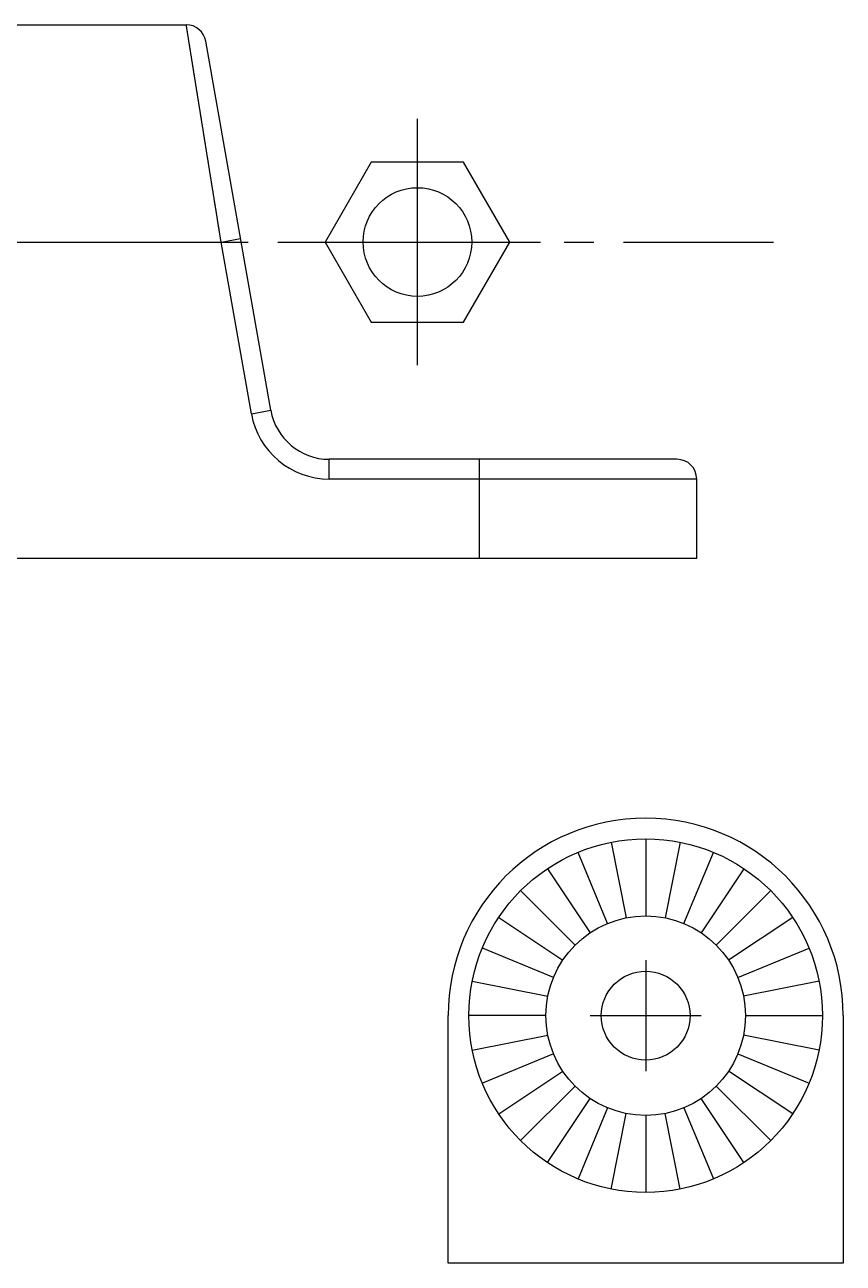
# Model space of a CAD drawing. Extents: x -21 to 142, y 71 to 261.
# Drawn here: x 100.5 to 142, y 92 to 154.7 of the extents above; entities that cross this region are included whole.
import ezdxf

# ---------------------------------------------------------------- set-up
doc = ezdxf.new("R2010")
doc.units = 0
doc.linetypes.add('CENTER', pattern=[17.5, 13, -1.5, 1.5, -1.5])
doc.layers.get('0').update_dxf_attribs({"linetype": 'CONTINUOUS'})
doc.layers.add('CENTER', color=1, linetype='CENTER')

msp = doc.modelspace()

# ---------------------------------------------------------------- linework, layer by layer
at = {"color": 7, "linetype": 'CONTINUOUS'}
for p, q in [((99.539, 154.667), (108.699, 154.667)), ((112.981, 135.146), (109.684, 153.841)), ((99.539, 143.667), (110.463, 143.667)), ((110.463, 143.667), (111.448, 143.841)), ((111.996, 134.972), (110.463, 143.667)), ((111.996, 134.972), (112.981, 135.146)), ((133.539, 132.667), (115.935, 132.667)), ((115.935, 131.667), (115.935, 132.667)), ((123.539, 127.667), (123.539, 132.667)), ((134.539, 131.667), (115.935, 131.667)), ((134.539, 127.667), (134.539, 131.667)), ((99.539, 127.667), (134.539, 127.667)), ((130.21, 113.275), (130.97, 109.45)), ((131.956, 113.447), (131.956, 109.547)), ((133.702, 113.275), (132.941, 109.45)), ((130.023, 109.163), (128.531, 112.766)), ((133.888, 109.163), (135.381, 112.766)), ((126.983, 111.939), (129.15, 108.696)), ((136.928, 111.939), (134.761, 108.696)), ((128.385, 108.068), (125.627, 110.826)), ((135.527, 108.068), (138.284, 110.826)), ((124.514, 109.469), (127.757, 107.303)), ((139.397, 109.469), (136.155, 107.303)), ((127.29, 106.43), (123.687, 107.922)), ((136.621, 106.43), (140.224, 107.922)), ((123.178, 106.243), (127.003, 105.482)), ((140.734, 106.243), (136.909, 105.482)), ((121.956, 91.962), (121.956, 104.497)), ((126.906, 104.497), (123.006, 104.497)), ((137.006, 104.497), (140.906, 104.497)), ((141.956, 104.497), (141.956, 91.962)), ((123.178, 102.751), (127.003, 103.512)), ((140.734, 102.751), (136.909, 103.512)), ((127.29, 102.565), (123.687, 101.072)), ((136.621, 102.565), (140.224, 101.072)), ((124.514, 99.525), (127.757, 101.691)), ((139.397, 99.525), (136.155, 101.691)), ((128.385, 100.926), (125.627, 98.168)), ((135.527, 100.926), (138.284, 98.168)), ((126.983, 97.055), (129.15, 100.298)), ((130.023, 99.831), (128.531, 96.228)), ((133.888, 99.831), (135.381, 96.228)), ((136.928, 97.055), (134.761, 100.298)), ((130.21, 95.719), (130.97, 99.544)), ((131.956, 99.447), (131.956, 95.547)), ((133.702, 95.719), (132.941, 99.544)), ((141.956, 91.962), (121.956, 91.962))]:
    msp.add_line(p, q, dxfattribs=at)
msp.add_lwpolyline([(118.063, 147.717), (115.724, 143.667), (118.063, 139.617), (122.739, 139.617), (125.077, 143.667), (122.739, 147.717)], close=True)
at = {"color": 7}
msp.add_polyline3d([(110.463, 143.667, 0), (110.458, 143.696, 0), (110.453, 143.725, 0), (110.449, 143.753, 0), (110.444, 143.782, 0), (110.44, 143.811, 0), (110.435, 143.839, 0), (110.43, 143.868, 0), (110.426, 143.897, 0), (110.421, 143.926, 0), (110.417, 143.954, 0), (110.412, 143.983, 0), (110.407, 144.012, 0), (110.403, 144.04, 0), (110.398, 144.069, 0), (110.394, 144.098, 0), (110.389, 144.127, 0), (110.384, 144.155, 0), (110.38, 144.184, 0), (110.375, 144.213, 0), (110.371, 144.242, 0), (110.366, 144.27, 0), (110.361, 144.299, 0), (110.357, 144.328, 0), (110.352, 144.356, 0), (110.348, 144.385, 0), (110.343, 144.414, 0), (110.338, 144.443, 0), (110.334, 144.471, 0), (110.329, 144.5, 0), (110.325, 144.529, 0), (110.32, 144.557, 0), (110.315, 144.586, 0), (110.311, 144.615, 0), (110.306, 144.644, 0), (110.302, 144.672, 0), (110.297, 144.701, 0), (110.292, 144.73, 0), (110.288, 144.758, 0), (110.283, 144.787, 0), (110.279, 144.816, 0), (110.274, 144.845, 0), (110.269, 144.873, 0), (110.265, 144.902, 0), (110.26, 144.931, 0), (110.256, 144.96, 0), (110.251, 144.988, 0), (110.246, 145.017, 0), (110.242, 145.046, 0), (110.237, 145.074, 0), (110.233, 145.103, 0), (110.228, 145.132, 0), (110.223, 145.161, 0), (110.219, 145.189, 0), (110.214, 145.218, 0), (110.209, 145.247, 0), (110.205, 145.275, 0), (110.2, 145.304, 0), (110.196, 145.333, 0), (110.191, 145.362, 0), (110.186, 145.39, 0), (110.182, 145.419, 0), (110.177, 145.448, 0), (110.173, 145.476, 0), (110.168, 145.505, 0), (110.163, 145.534, 0), (110.159, 145.563, 0), (110.154, 145.591, 0), (110.15, 145.62, 0), (110.145, 145.649, 0), (110.14, 145.678, 0), (110.136, 145.706, 0), (110.131, 145.735, 0), (110.127, 145.764, 0), (110.122, 145.792, 0), (110.117, 145.821, 0), (110.113, 145.85, 0), (110.108, 145.879, 0), (110.104, 145.907, 0), (110.099, 145.936, 0), (110.094, 145.965, 0), (110.09, 145.993, 0), (110.085, 146.022, 0), (110.081, 146.051, 0), (110.076, 146.08, 0), (110.071, 146.108, 0), (110.067, 146.137, 0), (110.062, 146.166, 0), (110.058, 146.195, 0), (110.053, 146.223, 0), (110.048, 146.252, 0), (110.044, 146.281, 0), (110.039, 146.309, 0), (110.035, 146.338, 0), (110.03, 146.367, 0), (110.025, 146.396, 0), (110.021, 146.424, 0), (110.016, 146.453, 0), (110.012, 146.482, 0), (110.007, 146.51, 0), (110.002, 146.539, 0), (109.998, 146.568, 0), (109.993, 146.597, 0), (109.989, 146.625, 0), (109.984, 146.654, 0), (109.979, 146.683, 0), (109.975, 146.711, 0), (109.97, 146.74, 0), (109.965, 146.769, 0), (109.961, 146.798, 0), (109.956, 146.826, 0), (109.952, 146.855, 0), (109.947, 146.884, 0), (109.942, 146.913, 0), (109.938, 146.941, 0), (109.933, 146.97, 0), (109.929, 146.999, 0), (109.924, 147.027, 0), (109.919, 147.056, 0), (109.915, 147.085, 0), (109.91, 147.114, 0), (109.906, 147.142, 0), (109.901, 147.171, 0), (109.896, 147.2, 0), (109.892, 147.228, 0), (109.887, 147.257, 0), (109.883, 147.286, 0), (109.878, 147.315, 0), (109.873, 147.343, 0), (109.869, 147.372, 0), (109.864, 147.401, 0), (109.86, 147.429, 0), (109.855, 147.458, 0), (109.85, 147.487, 0), (109.846, 147.516, 0), (109.841, 147.544, 0), (109.837, 147.573, 0), (109.832, 147.602, 0), (109.827, 147.631, 0), (109.823, 147.659, 0), (109.818, 147.688, 0), (109.814, 147.717, 0), (109.809, 147.745, 0), (109.804, 147.774, 0), (109.8, 147.803, 0), (109.795, 147.832, 0), (109.791, 147.86, 0), (109.786, 147.889, 0), (109.781, 147.918, 0), (109.777, 147.946, 0), (109.772, 147.975, 0), (109.768, 148.004, 0), (109.763, 148.033, 0), (109.758, 148.061, 0), (109.754, 148.09, 0), (109.749, 148.119, 0), (109.745, 148.148, 0), (109.74, 148.176, 0), (109.735, 148.205, 0), (109.731, 148.234, 0), (109.726, 148.262, 0), (109.721, 148.291, 0), (109.717, 148.32, 0), (109.712, 148.349, 0), (109.708, 148.377, 0), (109.703, 148.406, 0), (109.698, 148.435, 0), (109.694, 148.463, 0), (109.689, 148.492, 0), (109.685, 148.521, 0), (109.68, 148.55, 0), (109.675, 148.578, 0), (109.671, 148.607, 0), (109.666, 148.636, 0), (109.662, 148.664, 0), (109.657, 148.693, 0), (109.652, 148.722, 0), (109.648, 148.751, 0), (109.643, 148.779, 0), (109.639, 148.808, 0), (109.634, 148.837, 0), (109.629, 148.866, 0), (109.625, 148.894, 0), (109.62, 148.923, 0), (109.616, 148.952, 0), (109.611, 148.98, 0), (109.606, 149.009, 0), (109.602, 149.038, 0), (109.597, 149.067, 0), (109.593, 149.095, 0), (109.588, 149.124, 0), (109.583, 149.153, 0), (109.579, 149.181, 0), (109.574, 149.21, 0), (109.57, 149.239, 0), (109.565, 149.268, 0), (109.56, 149.296, 0), (109.556, 149.325, 0), (109.551, 149.354, 0), (109.547, 149.382, 0), (109.542, 149.411, 0), (109.537, 149.44, 0), (109.533, 149.469, 0), (109.528, 149.497, 0), (109.524, 149.526, 0), (109.519, 149.555, 0), (109.514, 149.584, 0), (109.51, 149.612, 0), (109.505, 149.641, 0), (109.5, 149.67, 0), (109.496, 149.698, 0), (109.491, 149.727, 0), (109.487, 149.756, 0), (109.482, 149.785, 0), (109.477, 149.813, 0), (109.473, 149.842, 0), (109.468, 149.871, 0), (109.464, 149.899, 0), (109.459, 149.928, 0), (109.454, 149.957, 0), (109.45, 149.986, 0), (109.445, 150.014, 0), (109.441, 150.043, 0), (109.436, 150.072, 0), (109.431, 150.101, 0), (109.427, 150.129, 0), (109.422, 150.158, 0), (109.418, 150.187, 0), (109.413, 150.215, 0), (109.408, 150.244, 0), (109.404, 150.273, 0), (109.399, 150.302, 0), (109.395, 150.33, 0), (109.39, 150.359, 0), (109.385, 150.388, 0), (109.381, 150.416, 0), (109.376, 150.445, 0), (109.372, 150.474, 0), (109.367, 150.503, 0), (109.362, 150.531, 0), (109.358, 150.56, 0), (109.353, 150.589, 0), (109.349, 150.617, 0), (109.344, 150.646, 0), (109.339, 150.675, 0), (109.335, 150.704, 0), (109.33, 150.732, 0), (109.326, 150.761, 0), (109.321, 150.79, 0), (109.316, 150.819, 0), (109.312, 150.847, 0), (109.307, 150.876, 0), (109.303, 150.905, 0), (109.298, 150.933, 0), (109.293, 150.962, 0), (109.289, 150.991, 0), (109.284, 151.02, 0), (109.28, 151.048, 0), (109.275, 151.077, 0), (109.27, 151.106, 0), (109.266, 151.134, 0), (109.261, 151.163, 0), (109.256, 151.192, 0), (109.252, 151.221, 0), (109.247, 151.249, 0), (109.243, 151.278, 0), (109.238, 151.307, 0), (109.233, 151.335, 0), (109.229, 151.364, 0), (109.224, 151.393, 0), (109.22, 151.422, 0), (109.215, 151.45, 0), (109.21, 151.479, 0), (109.206, 151.508, 0), (109.201, 151.537, 0), (109.197, 151.565, 0), (109.192, 151.594, 0), (109.187, 151.623, 0), (109.183, 151.651, 0), (109.178, 151.68, 0), (109.174, 151.709, 0), (109.169, 151.738, 0), (109.164, 151.766, 0), (109.16, 151.795, 0), (109.155, 151.824, 0), (109.151, 151.852, 0), (109.146, 151.881, 0), (109.141, 151.91, 0), (109.137, 151.939, 0), (109.132, 151.967, 0), (109.128, 151.996, 0), (109.123, 152.025, 0), (109.118, 152.054, 0), (109.114, 152.082, 0), (109.109, 152.111, 0), (109.105, 152.14, 0), (109.1, 152.168, 0), (109.095, 152.197, 0), (109.091, 152.226, 0), (109.086, 152.255, 0), (109.082, 152.283, 0), (109.077, 152.312, 0), (109.072, 152.341, 0), (109.068, 152.369, 0), (109.063, 152.398, 0), (109.059, 152.427, 0), (109.054, 152.456, 0), (109.049, 152.484, 0), (109.045, 152.513, 0), (109.04, 152.542, 0), (109.036, 152.57, 0), (109.031, 152.599, 0), (109.026, 152.628, 0), (109.022, 152.657, 0), (109.017, 152.685, 0), (109.012, 152.714, 0), (109.008, 152.743, 0), (109.003, 152.772, 0), (108.999, 152.8, 0), (108.994, 152.829, 0), (108.989, 152.858, 0), (108.985, 152.886, 0), (108.98, 152.915, 0), (108.976, 152.944, 0), (108.971, 152.973, 0), (108.966, 153.001, 0), (108.962, 153.03, 0), (108.957, 153.059, 0), (108.953, 153.087, 0), (108.948, 153.116, 0), (108.943, 153.145, 0), (108.939, 153.174, 0), (108.934, 153.202, 0), (108.93, 153.231, 0), (108.925, 153.26, 0), (108.92, 153.289, 0), (108.916, 153.317, 0), (108.911, 153.346, 0), (108.907, 153.375, 0), (108.902, 153.403, 0), (108.897, 153.432, 0), (108.893, 153.461, 0), (108.888, 153.49, 0), (108.884, 153.518, 0), (108.879, 153.547, 0), (108.874, 153.576, 0), (108.87, 153.604, 0), (108.865, 153.633, 0), (108.861, 153.662, 0), (108.856, 153.691, 0), (108.851, 153.719, 0), (108.847, 153.748, 0), (108.842, 153.777, 0), (108.838, 153.805, 0), (108.833, 153.834, 0), (108.828, 153.863, 0), (108.824, 153.892, 0), (108.819, 153.92, 0), (108.815, 153.949, 0), (108.81, 153.978, 0), (108.805, 154.007, 0), (108.801, 154.035, 0), (108.796, 154.064, 0), (108.792, 154.093, 0), (108.787, 154.121, 0), (108.782, 154.15, 0), (108.778, 154.179, 0), (108.773, 154.208, 0), (108.768, 154.236, 0), (108.764, 154.265, 0), (108.759, 154.294, 0), (108.755, 154.322, 0), (108.75, 154.351, 0), (108.745, 154.38, 0), (108.741, 154.409, 0), (108.736, 154.437, 0), (108.732, 154.466, 0), (108.727, 154.495, 0), (108.722, 154.523, 0), (108.718, 154.552, 0), (108.713, 154.581, 0), (108.709, 154.61, 0), (108.704, 154.638, 0), (108.699, 154.667, 0)], dxfattribs=at)
at = {"color": 7, "linetype": 'CONTINUOUS'}
for centre, radius in [((120.401, 143.667), 2.75), ((131.956, 104.497), 8.95), ((131.956, 104.497), 5.05), ((131.956, 104.497), 2.25)]:
    msp.add_circle(centre, radius, dxfattribs=at)
for centre, radius, start, end in [((108.699, 153.667), 1, 10, 90), ((115.935, 135.667), 4, 190, 270), ((115.935, 135.667), 3, 190, 270), ((133.539, 131.667), 1, 0, 90), ((131.956, 104.497), 10, 0, 180)]:
    msp.add_arc(centre, radius, start, end, dxfattribs=at)
at = {"layer": 'CENTER', "color": 1, "linetype": 'CENTER'}
for p, q in [((120.401, 137.431), (120.401, 149.902)), ((43.327, 143.667), (138.432, 143.667)), ((114.166, 143.667), (126.637, 143.667)), ((114.166, 143.667), (126.637, 143.667)), ((122.923, 143.667), (124.923, 143.667)), ((131.956, 107.31), (131.956, 101.685)), ((129.143, 104.497), (134.768, 104.497))]:
    msp.add_line(p, q, dxfattribs=at)

doc.saveas('drawing.dxf')
